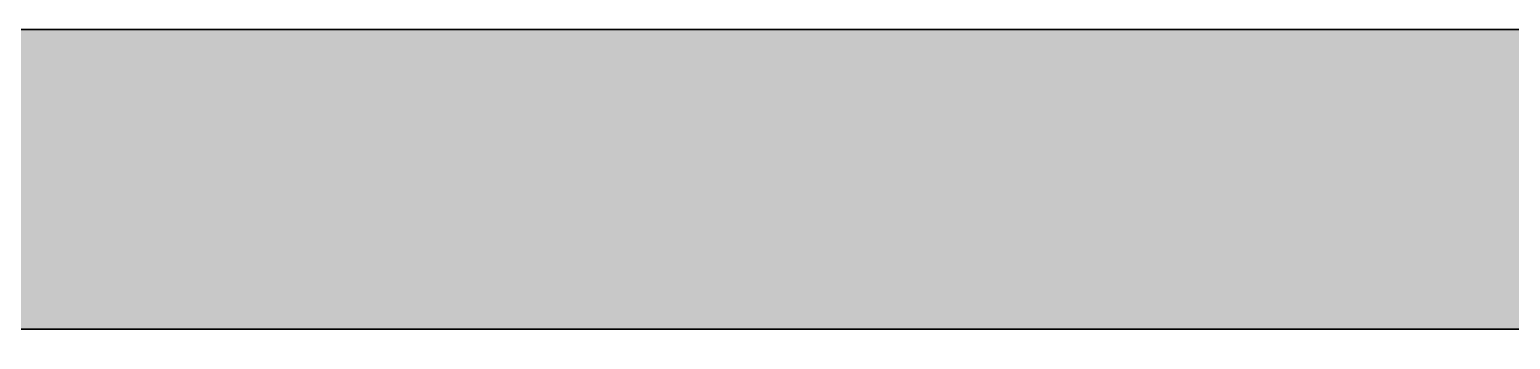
# Model space of a CAD drawing. Header units: inches. Extents: x 14.4 to 54.4, y 6.4 to 13.6.
# Drawn here: x 49.379 to 51.879, y 10.713 to 11.236 of the extents above; entities that cross this region are included whole.
import ezdxf

# ---------------------------------------------------------------- set-up
doc = ezdxf.new("R2010")
doc.units = ezdxf.units.IN
doc.header["$MEASUREMENT"] = 0
doc.layers.get('0').update_dxf_attribs({"true_color": 0xc2ced6})
doc.layers.add('FABRIC-ROLL', color=7, linetype='Continuous', lineweight=30)

# ---------------------------------------------------------------- blocks, each defined once
blk = doc.blocks.new('FABRIC-ROLL2-085586')
at = {"layer": 'FABRIC-ROLL', "transparency": 33554559, "extrusion": (0, 0, -1)}
h = blk.add_hatch(color=254, dxfattribs=at)
h.paths.add_polyline_path([(-43.4986, -1.128), (-43.4986, -1.6339), (-24.4986, -1.6339), (-24.4986, -1.128)])
h.paths.add_polyline_path([(-43.4986, 1.3425), (-43.4986, 0.8366), (-24.4986, 0.8366), (-24.4986, 1.3425)])
at = {"layer": 'FABRIC-ROLL', "linetype": 'Continuous'}
for p, q in [((43.4986, 1.3425), (24.4986, 1.3425)), ((24.4986, 0.8366), (43.4986, 0.8366))]:
    blk.add_line(p, q, dxfattribs=at)
at = {"layer": 'FABRIC-ROLL', "extrusion": (1.24987e-35, 2.4935e-33, -1)}
for p, q in [((43.4986, 1.3425), (24.4986, 1.3425)), ((24.4986, 0.8366), (43.4986, 0.8366))]:
    blk.add_line(p, q, dxfattribs=at)
blk = doc.blocks.new('ROLL-085586')
blk.add_blockref('FABRIC-ROLL2-085586', (10.3806, 9.8933))
blk = doc.blocks.new('SYSTEM-085586')
blk.add_blockref('ROLL-085586', (0, 0))

msp = doc.modelspace()

# ---------------------------------------------------------------- block references
msp.add_blockref('SYSTEM-085586', (0, 0))

doc.saveas('drawing.dxf')
